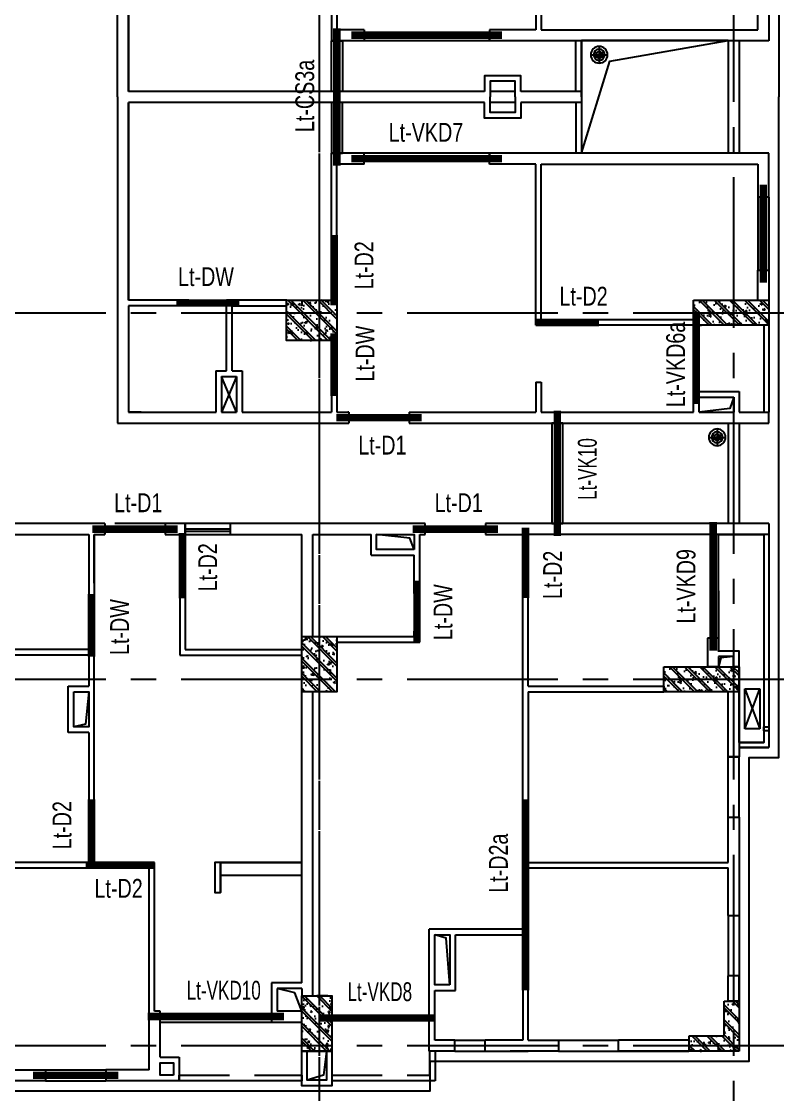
# Model space of a CAD drawing. Header units: millimetres. Extents: x 0 to 132458, y 0 to 365310.
# Drawn here: x 88097 to 103290, y 119774 to 141150 of the extents above; entities that cross this region are included whole.
import ezdxf
from ezdxf.enums import TextEntityAlignment as Align

# ---------------------------------------------------------------- set-up
doc = ezdxf.new("R2010")
doc.units = ezdxf.units.MM
doc.header["$LTSCALE"] = 400
doc.linetypes.add('CENTER2', pattern=[1.125, 0.75, -0.125, 0.125, -0.125])
doc.linetypes.add('HIDDEN', pattern=[0.375, 0.25, -0.125])
doc.layers.get('0').update_dxf_attribs({"lineweight": 5})
for name, color, linetype in [('CDC.01.AXIS', 160, 'CENTER2'), ('CDC.03.BORDER', 3, 'Continuous'), ('CDC.04.HIDDEN', 8, 'HIDDEN'), ('CDC.06.TEXT', 2, 'Continuous'), ('CDC.09.COLUMN', 4, 'Continuous'), ('CDC.10.HATCH', 9, 'Continuous'), ('CDC.11.NOTE', 8, 'Continuous'), ('CDC.12.PILE', 7, 'Continuous'), ('KCS_LANH_TO', 3, 'Continuous')]:
    doc.layers.add(name, color=color, linetype=linetype)
doc.styles.add('KCS_SMTEXT', font='arial.ttf', dxfattribs={"width": 0.7})
pattern_1 = [(50, (-5e-10, -1e-10), (358.63009, -31.376067), [37.5, -412.5]), (355, (-5e-10, -1e-10), (-69.37567, 376.09607), [30, -330]), (100.4514, (29.9, -2.6), (289.25469, 344.71977), [31.870095, -350.571056]), (46.1842, (-5e-10, 100), (533.62052, -82.75951), [56.25, -618.75]), (96.6356, (44.47, 93.1), (467.33135, 487.05894), [47.80514, -525.8565]), (351.1842, (-5e-10, 100), (467.33097, 487.0593), [45, -495]), (21, (50, 75), (298.453526, -201.309445), [37.5, -412.5]), (326, (50, 75), (121.657666, 362.57502), [30, -330]), (71.4514, (74.87, 58.22), (420.111314, 161.26525), [31.870095, -350.571056]), (37.5, (-5e-10, -1e-10), (6.079928, 166.446927), [0, -326, 0, -335, 0, -331.25]), (7.5, (-5e-10, -1e-10), (131.534769, 197.205856), [0, -191, 0, -318.5, 0, -126.25]), (327.5, (-111.5, -1e-10), (266.911218, -11.277436), [0, -125, 0, -390, 0, -517.5]), (317.5, (-161.5, -1e-10), (291.593085, 50.05249), [0, -162.5, 0, -259, 0, -367.5]), (45, (-5e-10, -1e-10), (-150.26019, 150.26019), []), (45, (-5e-10, 61.25), (-150.26019, 150.26019), [])]
pattern_2 = [(50, (300, -1e-10), (358.63009, -31.376067), [37.5, -412.5]), (355, (300, -1e-10), (-69.37567, 376.09607), [30, -330]), (100.4514, (329.9, -2.6), (289.25469, 344.71977), [31.870095, -350.571056]), (46.1842, (300, 100), (533.62052, -82.75951), [56.25, -618.75]), (96.6356, (344.47, 93.1), (467.33135, 487.05894), [47.80514, -525.8565]), (351.1842, (300, 100), (467.33097, 487.0593), [45, -495]), (21, (350, 75), (298.453526, -201.309445), [37.5, -412.5]), (326, (350, 75), (121.657666, 362.57502), [30, -330]), (71.4514, (374.87, 58.22), (420.111314, 161.26525), [31.870095, -350.571056]), (37.5, (300, -1e-10), (6.079928, 166.446927), [0, -326, 0, -335, 0, -331.25]), (7.5, (300, -1e-10), (131.534769, 197.205856), [0, -191, 0, -318.5, 0, -126.25]), (327.5, (188.5, -1e-10), (266.911218, -11.277436), [0, -125, 0, -390, 0, -517.5]), (317.5, (138.5, -1e-10), (291.593085, 50.05249), [0, -162.5, 0, -259, 0, -367.5]), (45, (300, -1e-10), (-150.26019, 150.26019), []), (45, (300, 61.25), (-150.26019, 150.26019), [])]

# ---------------------------------------------------------------- blocks, each defined once
blk = doc.blocks.new('fgsgfghg')
at = {"layer": 'CDC.09.COLUMN', "ltscale": 1.5}
blk.add_hatch(color=256, dxfattribs=at).paths.add_polyline_path([(63, 0, -0.414214), (0, -63, -0.414214), (-63, 0, -1), (0, 0, 1)])
at = {"layer": 'CDC.09.COLUMN'}
for p, q in [((167, 0), (-167, 0)), ((0, 167), (0, -167))]:
    blk.add_line(p, q, dxfattribs=at)
at = {"layer": 'CDC.09.COLUMN', "ltscale": 1.5}
for p, q in [((-96, 0), (96, 0)), ((0, 93), (0, -93))]:
    blk.add_line(p, q, dxfattribs=at)
at = {"layer": 'CDC.09.COLUMN'}
for radius in [167, 111]:
    blk.add_circle((0, 0), radius, dxfattribs=at)
at = {"layer": 'CDC.09.COLUMN', "ltscale": 1.5}
blk.add_circle((0, 0), 62.5, dxfattribs=at)
for centre, start, end in [((-31, 0), 0, 180), ((31, 0), 180, 0)]:
    blk.add_arc(centre, 31.3, start, end, dxfattribs=at)
blk = doc.blocks.new('c1')
at = {"layer": 'CDC.10.HATCH'}
h = blk.add_hatch(dxfattribs=at)
h.set_pattern_fill('CHAU-01', color=256, scale=50, angle=270, style=0, pattern_type=2)
h.set_pattern_definition([(320, (0, 0), (-31.376067, -358.63009), [37.5, -412.5]), (265, (0, 0), (376.09607, 69.37567), [30, -330]), (10.4514, (-2.6, -29.9), (344.71977, -289.25469), [31.870095, -350.571056]), (316.1842, (100, -2e-14), (-82.75951, -533.62052), [56.25, -618.75]), (6.6356, (93.1, -44.47), (487.05894, -467.33135), [47.80514, -525.8565]), (261.1842, (100, -2e-14), (487.0593, -467.33097), [45, -495]), (291, (75, -50), (-201.309445, -298.453526), [37.5, -412.5]), (236, (75, -50), (362.57502, -121.657666), [30, -330]), (341.4514, (58.22, -74.87), (161.26525, -420.111314), [31.870095, -350.571056]), (307.5, (0, 0), (166.446927, -6.079928), [0, -326, 0, -335, 0, -331.25]), (277.5, (0, 0), (197.205856, -131.534769), [0, -191, 0, -318.5, 0, -126.25]), (237.5, (2e-14, 111.5), (-11.277436, -266.911218), [0, -125, 0, -390, 0, -517.5]), (227.5, (3e-14, 161.5), (50.05249, -291.593085), [0, -162.5, 0, -259, 0, -367.5]), (315, (0, 0), (150.26019, 150.26019), []), (315, (61.25, -1e-14), (150.26019, 150.26019), [])])
h.paths.add_polyline_path([(1749356, 307321), (1748756, 307321), (1748756, 306221), (1749356, 306221)])
at = {"layer": 'CDC.09.COLUMN', "ltscale": 2000, "elevation": 0}
blk.add_lwpolyline([(1749356, 307321), (1749356, 306221), (1748756, 306221), (1748756, 307321)], close=True, dxfattribs=at)
blk = doc.blocks.new('TANG DH')
at = {"layer": 'CDC.10.HATCH'}
h = blk.add_hatch(dxfattribs=at)
h.set_pattern_fill('CHAU-01', color=256, scale=50, style=0, pattern_type=2)
h.set_pattern_definition([(50, (-590.04, 7300), (358.63009, -31.376067), [37.5, -412.5]), (355, (-590.04, 7300), (-69.37567, 376.09607), [30, -330]), (100.4514, (-560.16, 7297.4), (289.25469, 344.71977), [31.870095, -350.571056]), (46.1842, (-590.04, 7400), (533.62052, -82.75951), [56.25, -618.75]), (96.6356, (-545.57, 7393.1), (467.33135, 487.05894), [47.80514, -525.8565]), (351.1842, (-590.04, 7400), (467.33097, 487.0593), [45, -495]), (21, (-540.04, 7375), (298.453526, -201.309445), [37.5, -412.5]), (326, (-540.04, 7375), (121.657666, 362.57502), [30, -330]), (71.4514, (-515.17, 7358.22), (420.111314, 161.26525), [31.870095, -350.571056]), (37.5, (-590.04, 7300), (6.079928, 166.446927), [0, -326, 0, -335, 0, -331.25]), (7.5, (-590.04, 7300), (131.534769, 197.205856), [0, -191, 0, -318.5, 0, -126.25]), (327.5, (-701.54, 7300), (266.911218, -11.277436), [0, -125, 0, -390, 0, -517.5]), (317.5, (-751.54, 7300), (291.593085, 50.05249), [0, -162.5, 0, -259, 0, -367.5]), (45, (-590.04, 7300), (-150.26019, 150.26019), []), (45, (-590.04, 7361.25), (-150.26019, 150.26019), [])])
h.paths.add_polyline_path([(1738483, 277100), (1738373, 277100), (1738373, 276850), (1738483, 276850)])
h.paths.add_polyline_path([(1738483, 276850), (1738373, 276850), (1738373, 276600), (1738483, 276600)])
h.paths.add_polyline_path([(1739873, 276850), (1738483, 276850), (1738483, 276600), (1739873, 276600)])
h.paths.add_polyline_path([(1739873, 277100), (1738483, 277100), (1738483, 276850), (1739873, 276850)])
h = blk.add_hatch(dxfattribs=at)
h.set_pattern_fill('CHAU-01', color=256, scale=50, style=0, pattern_type=2)
h.set_pattern_definition(pattern_2)
h.paths.add_polyline_path([(1747973, 276850), (1747358, 276850), (1747358, 277100), (1747973, 277100)])
h.paths.add_polyline_path([(1747358, 276850), (1746973, 276850), (1746973, 277100), (1747358, 277100)])
h.paths.add_polyline_path([(1747358, 276300), (1746973, 276300), (1746973, 276850), (1747358, 276850)])
h.paths.add_polyline_path([(1747973, 276300), (1747358, 276300), (1747358, 276850), (1747973, 276850)])
h = blk.add_hatch(dxfattribs=at)
h.set_pattern_fill('CHAU-01', color=256, scale=50, style=0, pattern_type=2)
h.set_pattern_definition(pattern_2)
h.paths.add_polyline_path([(1747672, 270400), (1746972, 270400), (1746972, 269300), (1747672, 269300)])
h = blk.add_hatch(dxfattribs=at)
h.set_pattern_fill('CHAU-01', color=256, scale=50, style=0, pattern_type=2)
h.set_pattern_definition(pattern_1)
h.paths.add_polyline_path([(1739073, 269800), (1738963, 269800), (1738963, 269550), (1739073, 269550)])
h.paths.add_polyline_path([(1739073, 269550), (1738963, 269550), (1738963, 269300), (1739073, 269300)])
h.paths.add_polyline_path([(1740463, 269550), (1739073, 269550), (1739073, 269300), (1740463, 269300)])
h.paths.add_polyline_path([(1740463, 269800), (1739073, 269800), (1739073, 269550), (1740463, 269550)])
h = blk.add_hatch(dxfattribs=at)
h.set_pattern_fill('CHAU-01', color=256, scale=50, style=0, pattern_type=2)
h.set_pattern_definition(pattern_1)
h.paths.add_polyline_path([(1739263, 262440), (1739963, 262440), (1739963, 262250), (1739073, 262250), (1739073, 263140), (1739263, 263140)])
h.paths.add_polyline_path([(1739073, 262250), (1738963, 262250), (1738963, 263140), (1739073, 263140)])
h.paths.add_polyline_path([(1739073, 262140), (1738963, 262140), (1738963, 262250), (1739073, 262250)])
h.paths.add_polyline_path([(1739963, 262140), (1739073, 262140), (1739073, 262250), (1739963, 262250)])
at = {"layer": 'CDC.09.COLUMN', "ltscale": 2000}
for p, q in [((1739263, 263140), (1738963, 263140)), ((1738963, 263140), (1738963, 262140)), ((1739263, 262440), (1739263, 263140)), ((1739263, 262440), (1739963, 262440)), ((1739963, 262440), (1739963, 262140)), ((1738963, 262140), (1739963, 262140))]:
    blk.add_line(p, q, dxfattribs=at)
for points in [[(1739873, 277100), (1738373, 277100), (1738373, 276600), (1739873, 276600)], [(1747973, 277100), (1746973, 277100), (1746973, 276300), (1747973, 276300)], [(1747672, 269300), (1747672, 270400), (1746972, 270400), (1746972, 269300)], [(1740463, 269800), (1738963, 269800), (1738963, 269300), (1740463, 269300)]]:
    blk.add_lwpolyline(points, close=True, dxfattribs=at)
at = {"layer": 'CDC.10.HATCH', "xscale": -1, "rotation": 180}
blk.add_blockref('c1', (-1683, 569462), dxfattribs=at)
blk = doc.blocks.new('gtr')
at = {"ltscale": 10}
for points in [[(5360210, 783951), (5360430, 783951), (5360430, 784961), (5360210, 784961)], [(5360210, 783951), (5360430, 783951), (5360430, 784961), (5360210, 784961)], [(5360320, 783951), (5360366, 783951), (5360366, 784961), (5360320, 784961)]]:
    blk.add_lwpolyline(points, close=True, dxfattribs=at)
at = {"layer": 'CDC.03.BORDER', "ltscale": 10}
for p, q in [((5358880, 790341), (5351720, 790341)), ((5351720, 790341), (5351720, 790121)), ((5358880, 790121), (5358880, 790341)), ((5360080, 790121), (5360080, 790341)), ((5364690, 790341), (5360080, 790341)), ((5360080, 790121), (5360080, 790341)), ((5364690, 783841), (5364690, 790341)), ((5352310, 790121), (5351720, 790121)), ((5352310, 789711), (5352310, 790121)), ((5353110, 790121), (5352420, 790121)), ((5352420, 789821), (5352420, 790121)), ((5353110, 790121), (5353110, 789821)), ((5356250, 790121), (5353220, 790121)), ((5353220, 790121), (5353220, 789711)), ((5356250, 790121), (5356070, 790121)), ((5356250, 789521), (5356250, 790121)), ((5358880, 790121), (5356360, 790121)), ((5356360, 789521), (5356360, 790121)), ((5356360, 789521), (5356360, 790121)), ((5358880, 790121), (5358650, 790121)), ((5360320, 790121), (5360080, 790121)), ((5360080, 790121), (5360104, 790121)), ((5360320, 789551), (5360320, 790121)), ((5360430, 789551), (5360430, 790121)), ((5362208, 790121), (5360430, 790121)), ((5360430, 789631), (5360430, 790121)), ((5362208, 790121), (5361420, 790121)), ((5362208, 789301), (5362208, 790121)), ((5362618, 790121), (5362318, 790121)), ((5362618, 790121), (5362318, 790121)), ((5362318, 789411), (5362318, 790121)), ((5362618, 789411), (5362618, 790121)), ((5364470, 790121), (5362727, 790121)), ((5362728, 789301), (5362728, 790121)), ((5364470, 790121), (5364220, 790121)), ((5364220, 790121), (5364470, 790121)), ((5364470, 789891), (5364470, 790121)), ((5364470, 788001), (5364470, 790121)), ((5353220, 789711), (5352310, 789711)), ((5353110, 789821), (5352420, 789821)), ((5362618, 789411), (5362618, 789721)), ((5356360, 789521), (5356250, 789521)), ((5360430, 789551), (5360320, 789551)), ((5362405, 789301), (5362208, 789301)), ((5362618, 789411), (5362318, 789411)), ((5362405, 789301), (5362405, 788001)), ((5362728, 789301), (5362515, 789301)), ((5362515, 789301), (5362515, 787891)), ((5364470, 788001), (5364470, 789221)), ((5353220, 788391), (5355349, 788391)), ((5353220, 788281), (5353220, 788391)), ((5355349, 788281), (5355349, 788391)), ((5356249, 788391), (5356360, 788391)), ((5356249, 788273), (5356249, 788391)), ((5356360, 788391), (5356360, 785181)), ((5353220, 788281), (5355349, 788281)), ((5356250, 788281), (5356250, 785181)), ((5362405, 788001), (5361320, 788001)), ((5363265, 788001), (5364470, 788001)), ((5363265, 788001), (5363265, 787891)), ((5351720, 787291), (5351720, 787891)), ((5351940, 787891), (5351940, 787291)), ((5361320, 787891), (5362515, 787891)), ((5363265, 787891), (5364470, 787891)), ((5364470, 783951), (5364470, 787891)), ((5364470, 787891), (5364470, 783951)), ((5364470, 787883), (5364470, 783951)), ((5364470, 783951), (5364470, 787741)), ((5364470, 787741), (5364470, 783951)), ((5364470, 787733), (5364470, 783951)), ((5351940, 787291), (5351720, 787291)), ((5351940, 787291), (5351720, 787291)), ((5360320, 786841), (5360320, 785181)), ((5360430, 786841), (5360320, 786841)), ((5360430, 786841), (5360430, 784961)), ((5351720, 785841), (5351720, 784961)), ((5351720, 785841), (5351940, 785841)), ((5351940, 785181), (5351940, 785841)), ((5356250, 785181), (5351940, 785181)), ((5356360, 785181), (5357280, 785181)), ((5357280, 785181), (5357280, 784961)), ((5359780, 785181), (5359780, 784961)), ((5359780, 785181), (5360320, 785181)), ((5351720, 784961), (5357280, 784961)), ((5357280, 784961), (5357280, 785071)), ((5359780, 784961), (5360430, 784961)), ((5355450, 783951), (5356660, 783951)), ((5355450, 783841), (5355450, 783951)), ((5356770, 783951), (5357270, 783951)), ((5357380, 783951), (5364470, 783951))]:
    blk.add_line(p, q, dxfattribs=at)
at = {"layer": 'CDC.03.BORDER'}
for p, q in [((5351720, 788391), (5351720, 790121)), ((5351820, 788391), (5351820, 790121)), ((5355450, 783951), (5355450, 784961)), ((5355560, 783951), (5355560, 784961))]:
    blk.add_line(p, q, dxfattribs=at)
at = {"layer": 'CDC.03.BORDER', "ltscale": 10}
for points in [[(5360430, 788801), (5360320, 788801), (5360320, 788591), (5360430, 788591)], [(5360430, 787741), (5360320, 787741), (5360320, 787891), (5360430, 787891)]]:
    blk.add_lwpolyline(points, close=True, dxfattribs=at)
for points in [[(5356660, 783951), (5356660, 784263), (5357380, 784263), (5357380, 783951)], [(5356770, 783841), (5356770, 784153), (5357270, 784153), (5357270, 783841)]]:
    blk.add_lwpolyline(points, dxfattribs=at)
at = {"layer": 'CDC.04.HIDDEN', "ltscale": 10}
for p, q in [((5362318, 790121), (5362618, 789411)), ((5362318, 789411), (5362618, 790121))]:
    blk.add_line(p, q, dxfattribs=at)
at = {"layer": 'CDC.10.HATCH', "ltscale": 10}
for p, q in [((5353110, 788391), (5353110, 788391)), ((5357280, 784961), (5359780, 784961))]:
    blk.add_line(p, q, dxfattribs=at)
blk.add_lwpolyline([(5352420, 789821), (5352498, 790048), (5353110, 790121)], dxfattribs=at)
at = {"layer": 'CDC.12.PILE'}
for p, q in [((5351720, 785841), (5351720, 787291)), ((5351770, 785841), (5351770, 787291)), ((5351890, 785841), (5351890, 787291)), ((5351940, 785841), (5351940, 787291))]:
    blk.add_line(p, q, dxfattribs=at)
blk = doc.blocks.new('A$C4B5D719C')
at = {"layer": 'CDC.04.HIDDEN', "ltscale": 100}
for p, q in [((0, 0), (800, 300)), ((800, 0), (0, 300))]:
    blk.add_line(p, q, dxfattribs=at)
blk.add_lwpolyline([(800, 0), (800, 300), (0, 300), (0, 0)], close=True, dxfattribs=at)
blk = doc.blocks.new('can a4 new')
at = {"ltscale": 10}
blk.add_line((5297374, 881127), (5297964, 881127), dxfattribs=at)
at = {"layer": 'CDC.03.BORDER'}
for p, q in [((5304014, 887767), (5306074, 887767)), ((5297374, 876887), (5297374, 881127)), ((5297474, 876887), (5297474, 879797))]:
    blk.add_line(p, q, dxfattribs=at)
at = {"layer": 'CDC.03.BORDER', "ltscale": 10}
for p, q in [((5300364, 887177), (5298964, 887177)), ((5298964, 887177), (5300364, 887177)), ((5298964, 886957), (5298964, 887177)), ((5300364, 887177), (5300364, 886957)), ((5303024, 887177), (5302164, 887177)), ((5302164, 887177), (5302524, 887177)), ((5303024, 887177), (5303024, 886957)), ((5303624, 887177), (5304134, 887177)), ((5303624, 887177), (5303624, 886957)), ((5304134, 887177), (5304134, 884747)), ((5298964, 886957), (5300364, 886957)), ((5302164, 886957), (5302164, 885717)), ((5302274, 885717), (5302274, 886957)), ((5302274, 886767), (5302274, 886957)), ((5302274, 886957), (5303024, 886957)), ((5303624, 886957), (5304024, 886957)), ((5304024, 886957), (5304024, 885967)), ((5297964, 885677), (5297964, 886177)), ((5297964, 886177), (5297964, 885677)), ((5298184, 886177), (5297964, 886177)), ((5298184, 886177), (5298184, 885677)), ((5306454, 886077), (5306454, 880018)), ((5303614, 885967), (5303614, 884857)), ((5304024, 885967), (5303614, 885967)), ((5297964, 885677), (5298184, 885677)), ((5302164, 885717), (5302274, 885717)), ((5302274, 884967), (5302164, 884967)), ((5302164, 884967), (5302164, 884537)), ((5302274, 884857), (5302274, 884967)), ((5303614, 884857), (5302274, 884857)), ((5302274, 884747), (5302274, 884537)), ((5302274, 884747), (5304134, 884747)), ((5297964, 882517), (5297964, 884477)), ((5298184, 884477), (5297964, 884477)), ((5298184, 884477), (5298184, 883527)), ((5302164, 884537), (5302274, 884537)), ((5302164, 883527), (5298184, 883527)), ((5302164, 883637), (5302164, 883527)), ((5302164, 883637), (5302274, 883637)), ((5302274, 883637), (5302274, 883307)), ((5302164, 883417), (5298184, 883417)), ((5298184, 883417), (5298184, 882517)), ((5302164, 883417), (5302164, 883307)), ((5302164, 883307), (5302274, 883307)), ((5302164, 883307), (5302274, 883307)), ((5298184, 882877), (5298184, 882517)), ((5298184, 882517), (5297964, 882517)), ((5298184, 882517), (5297964, 882517)), ((5298184, 882517), (5297964, 882517)), ((5302164, 882407), (5302274, 882407)), ((5302164, 880017), (5302164, 882407)), ((5302274, 882407), (5302274, 877897)), ((5302274, 882407), (5302274, 877897)), ((5297964, 880017), (5297964, 881317)), ((5298184, 881317), (5297964, 881317)), ((5298184, 881317), (5297964, 881317)), ((5298184, 881317), (5298184, 880017)), ((5302164, 880017), (5299464, 880017)), ((5302164, 880017), (5299464, 880017)), ((5299464, 879907), (5299464, 880017)), ((5302164, 879907), (5299464, 879907)), ((5302164, 879907), (5302164, 877897)), ((5297964, 879518), (5297964, 879208)), ((5297964, 879518), (5298074, 879518)), ((5298074, 879518), (5298074, 879318)), ((5298374, 879518), (5298594, 879518)), ((5298374, 879318), (5298374, 879518)), ((5298594, 878947), (5298594, 879518)), ((5297964, 879208), (5298374, 879208)), ((5298074, 879318), (5298374, 879318)), ((5298374, 878947), (5298374, 879208)), ((5304324, 879028), (5304324, 878808)), ((5305973, 879028), (5304324, 879028)), ((5298374, 878947), (5298594, 878947)), ((5304434, 878808), (5304324, 878808)), ((5304434, 878918), (5304434, 878808)), ((5305973, 878918), (5304434, 878918)), ((5304434, 878808), (5304434, 878808)), ((5306454, 878918), (5306454, 876887)), ((5304324, 878058), (5304324, 876887)), ((5304324, 878058), (5304434, 878058)), ((5304434, 878058), (5304434, 877297)), ((5302164, 877897), (5302274, 877897)), ((5305294, 877297), (5304434, 877297)), ((5305294, 877297), (5305294, 876887)), ((5297374, 876667), (5297374, 876887)), ((5297374, 876887), (5302164, 876887)), ((5302164, 876997), (5302164, 876887)), ((5302164, 876997), (5302274, 876997)), ((5302164, 876997), (5302274, 876997)), ((5302274, 876997), (5302274, 876887)), ((5302274, 876997), (5302274, 876887)), ((5303014, 876887), (5302274, 876887)), ((5303014, 876667), (5303014, 876887)), ((5304214, 876887), (5304214, 876667)), ((5304324, 876887), (5304214, 876887)), ((5306454, 876887), (5305294, 876887)), ((5304214, 876667), (5306674, 876667))]:
    blk.add_line(p, q, dxfattribs=at)
at = {"layer": 'CDC.03.BORDER', "color": 8}
for p, q in [((5301564, 887177), (5300364, 887177)), ((5303624, 887177), (5303024, 887177)), ((5301564, 886957), (5300364, 886957)), ((5303624, 886957), (5303024, 886957)), ((5297964, 884477), (5297964, 885677)), ((5298184, 884477), (5298184, 885677)), ((5297964, 882517), (5297964, 881317)), ((5298184, 882517), (5298184, 881317))]:
    blk.add_line(p, q, dxfattribs=at)
at = {"layer": 'CDC.03.BORDER', "ltscale": 10}
for points in [[(5306074, 887177), (5306074, 887597), (5306074, 887597), (5306074, 887868), (5306674, 887868), (5306674, 887598), (5306674, 887598), (5306674, 887177)], [(5306184, 887177), (5306184, 887597), (5306184, 887757), (5306564, 887758), (5306564, 887598), (5306564, 887177)], [(5303724, 885857), (5304024, 885857), (5304024, 884857), (5303724, 884857)], [(5304434, 877187), (5305184, 877187), (5305184, 876887), (5304434, 876887)]]:
    blk.add_lwpolyline(points, close=True, dxfattribs=at)
for points in [[(5298964, 887177), (5300364, 887177)], [(5302164, 886957), (5301564, 886957), (5301564, 887177), (5302164, 887177), (5302164, 887177)], [(5297964, 886177), (5297964, 885677)], [(5297964, 882517), (5297964, 882517)], [(5297964, 881317), (5298184, 881317)], [(5304324, 878808), (5304324, 878808)], [(5297374, 876667), (5303014, 876667)]]:
    blk.add_lwpolyline(points, dxfattribs=at)
at = {"layer": 'CDC.04.HIDDEN', "ltscale": 10}
for p, q in [((5304014, 887177), (5304014, 887767)), ((5297964, 881127), (5297374, 881127)), ((5297964, 881027), (5297474, 881027))]:
    blk.add_line(p, q, dxfattribs=at)
for points in [[(5304014, 887177), (5304014, 887767), (5306074, 887767)], [(5306074, 887657), (5304124, 887657), (5304124, 887177)]]:
    blk.add_lwpolyline(points, dxfattribs=at)
blk.add_lwpolyline([(5297474, 880717), (5297374, 880717), (5297374, 880797), (5297474, 880797)], close=True, dxfattribs=at)
at = {"layer": 'CDC.10.HATCH', "ltscale": 10}
blk.add_line((5298374, 878007, 0), (5298374, 878947, 0), dxfattribs=at)
for points in [[(5306184, 887177), (5306238, 887656), (5306564, 887758)], [(5303724, 885857), (5303800, 884927), (5304024, 884857)], [(5298074, 879318), (5298328, 879345), (5298374, 879518)], [(5304434, 877187), (5304520, 876959), (5305184, 876887)]]:
    blk.add_lwpolyline(points, dxfattribs=at)
blk.add_lwpolyline([(5298374, 876887), (5297474, 876887), (5297474, 881027), (5297964, 881027), (5297964, 879208), (5298374, 879208)], close=True, dxfattribs=at)
at = {"layer": 'CDC.04.HIDDEN', "ltscale": 10, "xscale": -1, "rotation": 90}
blk.add_blockref('A$C4B5D719C', (5297850, 880759), dxfattribs=at)
blk = doc.blocks.new('can A3-1')
at = {"ltscale": 10}
for p, q in [((5379856, 584508), (5379856, 583908)), ((5379966, 584508), (5379966, 583908)), ((5381056, 581328), (5381056, 581328))]:
    blk.add_line(p, q, dxfattribs=at)
at = {"layer": 'CDC.03.BORDER', "ltscale": 10}
for p, q in [((5378036, 591258), (5379656, 591258)), ((5379656, 591038), (5379656, 591258)), ((5380556, 591258), (5380956, 591258)), ((5380556, 591038), (5380556, 591258)), ((5380956, 591258), (5380956, 591038)), ((5382156, 591258), (5386136, 591258)), ((5382156, 591258), (5382586, 591258)), ((5382156, 591258), (5382156, 591038)), ((5379656, 591038), (5378236, 591038)), ((5378236, 588748), (5378236, 591038)), ((5380556, 591038), (5380556, 590818)), ((5380956, 591038), (5380666, 591038)), ((5380666, 591038), (5380666, 590818)), ((5382366, 591038), (5382156, 591038)), ((5382156, 591038), (5382176, 591038)), ((5382366, 591038), (5382366, 589608)), ((5382366, 590074), (5382366, 591038)), ((5382476, 591038), (5382476, 589608)), ((5383966, 591038), (5382476, 591038)), ((5383966, 588748), (5383966, 591038)), ((5384076, 588748), (5384076, 591038)), ((5385576, 591038), (5384076, 591038)), ((5385576, 590178), (5385576, 591038)), ((5386136, 591038), (5385686, 591038)), ((5385686, 590288), (5385686, 591038)), ((5385986, 590288), (5385986, 591038)), ((5380556, 590818), (5380666, 590818)), ((5385686, 590288), (5386136, 590288)), ((5380556, 589918), (5380556, 588748)), ((5380556, 589918), (5380666, 589918)), ((5380666, 589918), (5380666, 588638)), ((5382476, 589608), (5382366, 589608)), ((5385986, 589008), (5385986, 589388)), ((5380556, 588748), (5378236, 588748)), ((5382366, 585518), (5382366, 588858)), ((5382366, 588858), (5382476, 588858)), ((5382476, 588858), (5382476, 588748)), ((5382476, 588748), (5383966, 588748)), ((5384076, 588748), (5384296, 588748)), ((5384296, 588748), (5384296, 588638)), ((5385046, 588748), (5385786, 588748)), ((5385046, 588748), (5385046, 588638)), ((5378236, 582108), (5378236, 588638)), ((5380666, 588638), (5378236, 588638)), ((5382366, 588638), (5382366, 588638)), ((5382476, 588638), (5384296, 588638)), ((5382476, 588638), (5382476, 588018)), ((5385046, 588638), (5385786, 588638)), ((5382886, 588018), (5382476, 588018)), ((5382886, 587098), (5382886, 588018)), ((5386026, 582878), (5386026, 587908)), ((5386026, 582878), (5386026, 587498)), ((5382476, 587098), (5382476, 585518)), ((5382476, 587098), (5382886, 587098)), ((5382476, 585518), (5382366, 585518)), ((5381166, 581548), (5381166, 584508)), ((5381166, 584508), (5381386, 584508)), ((5381386, 584398), (5381386, 584508)), ((5382286, 584508), (5382366, 584508)), ((5382286, 584398), (5382286, 584508)), ((5382366, 584508), (5382366, 584618)), ((5382476, 584618), (5382366, 584618)), ((5382476, 584618), (5382476, 584508)), ((5382476, 584508), (5384716, 584508)), ((5384716, 584508), (5384716, 580158)), ((5381276, 580378), (5381276, 584398)), ((5381386, 584398), (5381276, 584398)), ((5384606, 584398), (5382286, 584398)), ((5384606, 584398), (5384606, 580378)), ((5386026, 581848), (5386026, 582768)), ((5386026, 581848), (5386026, 582768)), ((5378236, 582108), (5378836, 582108)), ((5378836, 582108), (5378836, 581328)), ((5378236, 581998), (5378726, 581998)), ((5378236, 581998), (5378236, 581848)), ((5378726, 581998), (5378726, 581548)), ((5378236, 581548), (5378726, 581548)), ((5378236, 581328), (5378236, 581548)), ((5381056, 581328), (5381056, 581548)), ((5381056, 581548), (5381166, 581548)), ((5378836, 581328), (5378236, 581328)), ((5381056, 580628), (5381056, 581328)), ((5381056, 581328), (5381056, 581328)), ((5381056, 580628), (5380676, 580628)), ((5380676, 580628), (5380676, 580158)), ((5381276, 580378), (5382136, 580378)), ((5382136, 580378), (5382136, 580158)), ((5384606, 580378), (5383336, 580378)), ((5383336, 580378), (5383336, 580158)), ((5380676, 580158), (5382136, 580158)), ((5383336, 580158), (5384716, 580158))]:
    blk.add_line(p, q, dxfattribs=at)
at = {"layer": 'CDC.03.BORDER'}
for p, q in [((5379236, 584508), (5378236, 584508)), ((5378236, 584245), (5379856, 584245)), ((5378236, 580158), (5381056, 580158))]:
    blk.add_line(p, q, dxfattribs=at)
at = {"layer": 'CDC.03.BORDER', "color": 8}
for p, q in [((5383336, 580378), (5382136, 580378)), ((5383336, 580158), (5382136, 580158))]:
    blk.add_line(p, q, dxfattribs=at)
at = {"layer": 'CDC.03.BORDER', "ltscale": 10}
for points in [[(5379656, 591258), (5380556, 591258), (5380556, 591038), (5379656, 591038)], [(5382776, 587908), (5382476, 587908), (5382476, 587208), (5382776, 587208)], [(5379856, 584508), (5379966, 584508), (5379966, 583908), (5379856, 583908)], [(5385836, 581848), (5386026, 581848), (5386026, 582048), (5385836, 582048)], [(5380786, 580268), (5381056, 580268), (5381056, 580518), (5380786, 580518)]]:
    blk.add_lwpolyline(points, close=True, dxfattribs=at)
for points in [[(5385786, 588748), (5385786, 589498), (5386026, 589498), (5386026, 590178), (5385576, 590178)], [(5385896, 589008), (5385896, 589388), (5386136, 589388)], [(5386026, 582768), (5385886, 582768), (5385886, 582878), (5386026, 582878)]]:
    blk.add_lwpolyline(points, dxfattribs=at)
at = {"layer": 'CDC.03.BORDER'}
blk.add_lwpolyline([(5378236, 584508), (5379856, 584508), (5379856, 584508), (5378236, 584508)], close=True, dxfattribs=at)
at = {"layer": 'CDC.04.HIDDEN', "ltscale": 10}
for p, q in [((5380956, 591258), (5382156, 591258)), ((5381056, 581328), (5378836, 581328)), ((5385836, 580858), (5384716, 580858)), ((5385836, 580748), (5384716, 580748))]:
    blk.add_line(p, q, dxfattribs=at)
blk.add_lwpolyline([(5380676, 580268), (5378236, 580268), (5378236, 580158), (5380676, 580158)], close=True, dxfattribs=at)
at = {"layer": 'CDC.10.HATCH', "ltscale": 10}
for p, q in [((5379926, 581328, 0), (5378836, 581328, 0)), ((5381056, 581328), (5378836, 581328))]:
    blk.add_line(p, q, dxfattribs=at)
blk.add_lwpolyline([(5379656, 591148), (5380556, 591148), (5380556, 591105), (5379656, 591105)], close=True, dxfattribs=at)
for points in [[(5385686, 590288), (5385780, 590964), (5385986, 591038)], [(5382476, 587908), (5382540, 587265), (5382776, 587208)], [(5378236, 581548), (5378373, 581909), (5378726, 581998)], [(5386026, 582048), (5385997, 581900), (5385836, 581848)]]:
    blk.add_lwpolyline(points, dxfattribs=at)

msp = doc.modelspace()

# ---------------------------------------------------------------- linework, layer by layer
at = {"layer": 'CDC.01.AXIS', "ltscale": 10}
for p, q in [((94027.1, 160547.2), (94027.1, 116747.2)), ((102277.1, 160547.2), (102277.1, 116747.2)), ((94027.1, 147521), (94027.1, 116747.2)), ((10276.8, 135347.2), (104277.1, 135347.2)), ((10276.8, 128047.2), (104277.1, 128047.2)), ((10276.8, 120747.2), (104277.1, 120747.2))]:
    msp.add_line(p, q, dxfattribs=at)
at = {"layer": 'CDC.03.BORDER', "ltscale": 10}
for p, q in [((102167.5, 140767.1), (102167.5, 138527.2)), ((102387.5, 140767.1), (102387.5, 138527.2)), ((93676.9, 135597.2), (93677, 135487.2)), ((102167.5, 133147.1), (102167.5, 131147.2)), ((102387.5, 133147.1), (102387.5, 131147.2)), ((94197.3, 127797.2), (93977.1, 127797.2)), ((94197, 121737.5), (93977.1, 121737.4))]:
    msp.add_line(p, q, dxfattribs=at)
for points in [[(68967, 152607), (68967, 158856.9), (75317.1, 158857.1), (75317.1, 159447.1), (84557.1, 159447.1), (84556.9, 158857.2), (86997, 158857.2), (86997, 159447.2), (96237.1, 159447.2), (96237.1, 158857.1), (102587, 158857.1), (102587.2, 152807), (103177.2, 152807), (103177.2, 147947.2), (103177.2, 147947.1), (103177.2, 146347.1), (103177.2, 146347.1), (103177.2, 140567.1), (103177.2, 140567.1), (103177.2, 139647.2)], [(77876.9, 119847.1), (84557.1, 119847.1), (84556.9, 120437.1), (86997, 120437.1), (86997, 119847.1), (96237.1, 119847.1), (96237.1, 120437.1), (102587, 120437.1), (102587.2, 126487.2), (103177.2, 126487.2), (103177.2, 131347.1), (103177.2, 131347.2), (103177.2, 132947.2), (103177.2, 132947.2), (103177.2, 138727.2), (103177.2, 138727.2), (103177.2, 139647.2)]]:
    msp.add_lwpolyline(points, dxfattribs=at)
at = {"layer": 'CDC.03.BORDER', "color": 8, "ltscale": 10}
for points in [[(98877.1, 133147.2), (98657.1, 133147.2), (98657.1, 131147.2), (98877.1, 131147.2)], [(98877.1, 133147.2), (98657.1, 133147.2), (98657.1, 131147.2), (98877.1, 131147.2)], [(98877.4, 133147.2), (98657.4, 133147.2), (98657.4, 131147.2), (98877.4, 131147.2)]]:
    msp.add_lwpolyline(points, close=True, dxfattribs=at)
at = {"layer": 'CDC.09.COLUMN', "ltscale": 10}
msp.add_line((93676.9, 135597.2), (93676.9, 135487.2), dxfattribs=at)
at = {"layer": 'CDC.10.HATCH', "ltscale": 10}
for points in [[(98787.1, 133147.2), (98747.1, 133147.2), (98747.1, 131147.2), (98787.1, 131147.2)], [(98787.1, 133147.2), (98747.1, 133147.2), (98747.1, 131147.2), (98787.1, 131147.2)], [(98787.4, 133147.2), (98747.4, 133147.2), (98747.4, 131147.2), (98787.4, 131147.2)]]:
    msp.add_lwpolyline(points, close=True, dxfattribs=at)
at = {"layer": 'CDC.11.NOTE', "ltscale": 10}
msp.add_lwpolyline([(102167.5, 140767.1), (99247.1, 140767.1), (99247.4, 138587.2), (99247.4, 138527.2), (99811.1, 140357.9)], close=True, dxfattribs=at)
at = {"layer": 'KCS_LANH_TO', "color": 2, "linetype": 'ByBlock', "ltscale": 10, "const_width": 150}
for points in [[(94377.2, 138277.1), (94377.2, 141015.6)], [(97667.3, 140875.6), (94667.2, 140875.6)], [(97667.5, 138417.1), (94667.4, 138417.1)], [(102867.5, 137897.1), (102867.5, 135947.1)], [(98767.5, 130897.2), (98767.1, 133397.2)], [(96067.6, 133257.1), (94367.6, 133257.1)], [(101867.5, 128617.2), (101867.5, 131177.2)], [(91207.3, 131037.1), (89507.3, 131037.1)], [(97587.4, 131037.2), (95887.4, 131037.2)], [(93327.4, 121327.1), (90607.4, 121327.1)], [(90027.3, 120157.1), (88327.3, 120157.1)]]:
    msp.add_lwpolyline(points, dxfattribs=at)
at = {"layer": 'KCS_LANH_TO', "color": 1, "linetype": 'ByBlock', "ltscale": 10, "const_width": 150}
for points in [[(94322.2, 136897.1), (94322.3, 135497.1)], [(91182.6, 135542.1), (92432.6, 135542.1)], [(101532.2, 133527.1), (101532.2, 135347.2)], [(98337.6, 135152.1), (99598.6, 135152.1)], [(94322.4, 134937.1), (94322.4, 133687.1)], [(98132.4, 131067.2), (98132.4, 129667.2)], [(91302.2, 130957.1), (91302.2, 129657.1)], [(95972.4, 130007.1), (95972.4, 128787.2)], [(89492.5, 129747.1), (89492.3, 128497.1)], [(89492.3, 125657.2), (89492.3, 124287.2)], [(98132.4, 121847.2), (98132.4, 125657.3)], [(90747.4, 124342.2), (89377.4, 124342.2)], [(94027.3, 121297.2), (96326.9, 121297.2)]]:
    msp.add_lwpolyline(points, dxfattribs=at)

# ---------------------------------------------------------------- block references
at = {"layer": 'CDC.09.COLUMN', "xscale": -1}
msp.add_blockref('TANG DH', (1841349.9, -141503.2), dxfattribs=at)
at = {"layer": 'CDC.10.HATCH', "xscale": -1}
for name, p in [('gtr', (5454697.3, -644195.7)), ('can A3-1', (5471913.1, -460110.7))]:
    msp.add_blockref(name, p, dxfattribs=at)
at = {"layer": 'CDC.10.HATCH', "rotation": 180}
for name, p in [('gtr', (5454697.5, 923488.4)), ('can a4 new', (5400351.3, 1007814.7))]:
    msp.add_blockref(name, p, dxfattribs=at)
at = {"layer": 'CDC.12.PILE', "xscale": -1}
for p in [(99599.4, 140485.9), (99599.4, 140485.9), (101948.5, 132865.2), (101948.5, 132865.2)]:
    msp.add_blockref('fgsgfghg', p, dxfattribs=at)

# ---------------------------------------------------------------- texts
at = {"layer": 'CDC.06.TEXT', "ltscale": 10, "style": 'KCS_SMTEXT'}
for s, rotation, width, p in [('Lt-CS3a', 90, 0.75, (93925, 139665.5)), ('Lt-D2', 89.99634, 0.75, (95104.5, 136291.7)), ('Lt-VKD6a', 90, 0.75, (101309.1, 134316.4)), ('Lt-DW', 90, 0.75, (95124.7, 134532.1)), ('Lt-VK10', 90, 0.65, (99550.5, 132234.4)), ('Lt-D1', 0, 0.75, (90422.4, 131374.6)), ('Lt-D1', 0, 0.75, (96802.4, 131374.7)), ('Lt-D2', 90, 0.75, (91993.4, 130275.8)), ('Lt-VKD9', 90, 0.75, (101516.8, 129897.2)), ('Lt-D2', 90, 0.75, (98859.2, 130125.8)), ('Lt-DW', 90, 0.75, (96677.1, 129382.1)), ('Lt-DW', 89.99308, 0.75, (90238.1, 129085.6)), ('Lt-D2', 90.00024, 0.75, (89091.7, 125139)), ('Lt-D2a', 90, 0.75, (97781.2, 124382.2))]:
    msp.add_text(s, height=375, rotation=rotation, dxfattribs=dict(at, width=width)).set_placement(p, align=Align.CENTER)
for s, width, p in [('Lt-VKD7', 0.75, (96151.1, 138754.6)), ('Lt-DW', 0.75, (91771, 135879.6)), ('Lt-D2', 0.75, (99288.8, 135489.6)), ('Lt-D1', 0.75, (95282.6, 132522.9)), ('Lt-D2', 0.75, (90031.7, 123693.4)), ('Lt-VKD10', 0.65, (92124.4, 121664.6)), ('Lt-VKD8', 0.65, (95232.2, 121634.7))]:
    msp.add_text(s, height=375, dxfattribs=dict(at, width=width)).set_placement(p, align=Align.CENTER)

doc.saveas('drawing.dxf')
